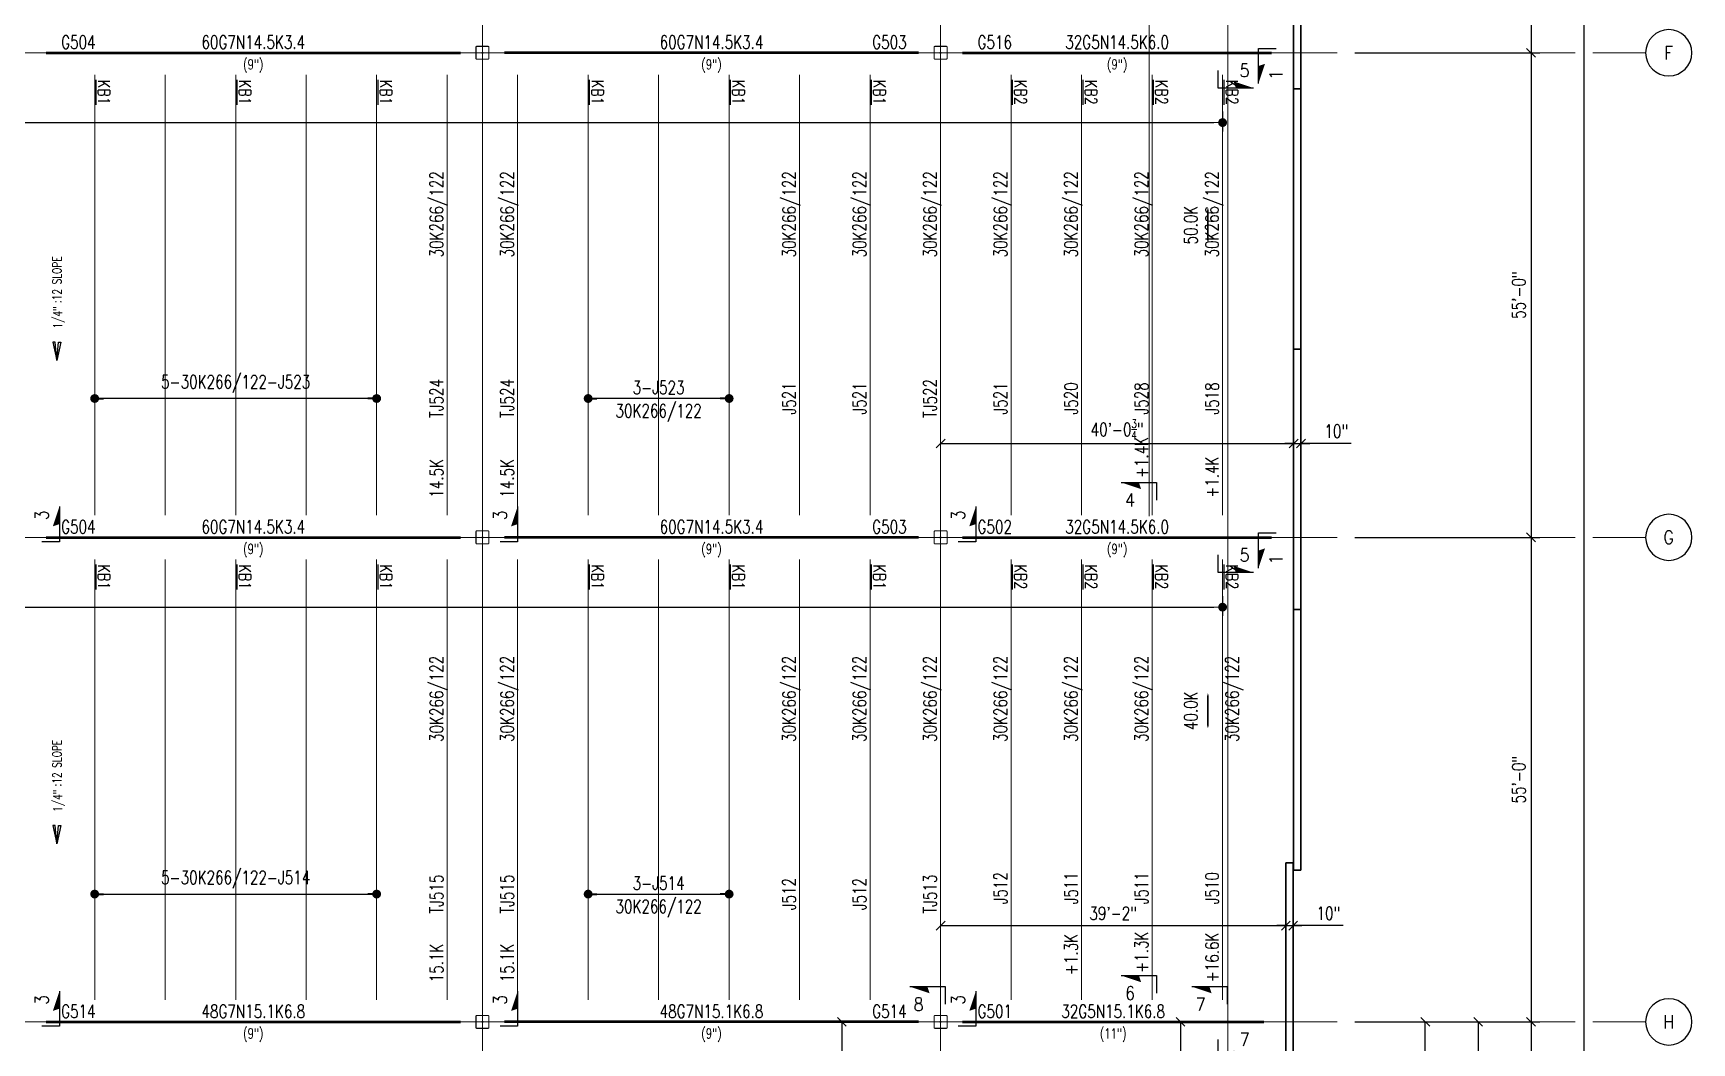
# Model space of a CAD drawing. Extents: x -14553 to 17595, y -13361 to 12610.
# Drawn here: x 6732 to 8991, y -4708 to -3333 of the extents above; entities that cross this region are included whole.
import ezdxf
from ezdxf.enums import TextEntityAlignment as Align
from ezdxf.lldxf.tags import DXFTag

# ---------------------------------------------------------------- set-up
doc = ezdxf.new("R2010")
doc.units = 0
doc.header["$LTSCALE"] = 0.5
doc.header["$MEASUREMENT"] = 0
doc.linetypes.add('CENTER', pattern=[2, 1.25, -0.25, 0.25, -0.25])
doc.layers.get('0').update_dxf_attribs({"linetype": 'CONTINUOUS'})
doc.layers.get('DEFPOINTS').update_dxf_attribs({"linetype": 'CONTINUOUS'})
for name, color, linetype in [('BRIDGING-KB', 140, 'CONTINUOUS'), ('Girder-Widths', 54, 'CONTINUOUS'), ('Grid-Bubbles', 2, 'CONTINUOUS'), ('Section-Cuts', 2, 'CONTINUOUS')]:
    doc.layers.add(name, color=color, linetype=linetype)
for name, color, linetype, lineweight in [('CMU-Walls', 254, 'CONTINUOUS', 30), ('Columns', 41, 'CONTINUOUS', 40), ('Dim-Grid', 11, 'CONTINUOUS', 20), ('Girder-Marks', 50, 'CONTINUOUS', 35), ('Girders', 4, 'CONTINUOUS', 50), ('Grid-Lines', 251, 'CENTER', 5), ('Joist-Dims', 11, 'CONTINUOUS', 20), ('Joist-Loads', 50, 'CONTINUOUS', 18), ('Joist-Marks', 50, 'CONTINUOUS', 35), ('Joists', 1, 'CONTINUOUS', 15), ('Load-Key', 140, 'CONTINUOUS', 35)]:
    doc.layers.add(name, color=color, linetype=linetype, lineweight=lineweight)
doc.layers.add('ESFR - 6in MAINS', color=7, linetype='ESFR 6 MAINS', lineweight=9, true_color=0xc6c7c4)
doc.styles.add('NORMAL', font='simplex.shx', dxfattribs={"width": 0.75})
doc.styles.add('SECTION-ARROWS', font='simplex.shx', dxfattribs={"width": 0.75})
doc.styles.add('SECTION-ATTRIB-BOLD', font='simplex.shx', dxfattribs={"width": 0.75})
doc.styles.get("Standard").update_dxf_attribs({"font": 'SIMPLEX.SHX', "width": 0.75})
tags = doc.linetypes.add('ESFR 6 MAINS', pattern='A,0.25,-0.1,0,-0.1,0.25,-0.1,0,-0.1,["(6)",Standard,S=0.05,R=0,X=-0.05,Y=-0.025],-0.1,0,-0.1', length=1.1).pattern_tags.tags
tags[18] = DXFTag(74, 10)
doc.dimstyles.new('NMBS T192', dxfattribs={"dimscale": 192, "dimtxt": 0.09375, "dimasz": 0.0625, "dimexe": 0.0625, "dimexo": 0.125, "dimgap": 0.03125, "dimtad": 1, "dimdec": 4, "dimrnd": 0.0625, "dimzin": 3, "dimdsep": 46, "dimlunit": 4, "dimtxsty": 'Standard', "dimblk1": 'OBLIQUE', "dimblk2": 'OBLIQUE', "dimsah": 1, "dimcen": -0.125, "dimclrt": 2, "dimadec": 0, "dimazin": 0, "dimtfac": 0.625, "dimtdec": 4, "dimtmove": 0, "dimatfit": 2, "dimfxl": 0.0625, "dimtvp": 0.7, "dimtolj": 1, "dimtzin": 3, "dimarcsym": 0})
doc.dimstyles.new('NMBS T192 Dots', dxfattribs={"dimscale": 192, "dimtxt": 0.09375, "dimasz": 0.0625, "dimexe": 0.0625, "dimexo": 0.125, "dimgap": 0.03125, "dimtad": 1, "dimdec": 4, "dimrnd": 0.0625, "dimzin": 3, "dimdsep": 46, "dimlunit": 4, "dimtxsty": 'Standard', "dimblk": 'DOT', "dimcen": -0.125, "dimse1": 1, "dimse2": 1, "dimclrd": 4, "dimclrt": 50, "dimadec": 0, "dimazin": 0, "dimtfac": 0.625, "dimtdec": 4, "dimtmove": 0, "dimatfit": 2, "dimldrblk": 'OBLIQUE', "dimfxl": 0.0625, "dimtvp": 0.7, "dimtolj": 1, "dimtzin": 3, "dimarcsym": 0})

# ---------------------------------------------------------------- blocks, each defined once
blk = doc.blocks.new('_OBLIQUE')
at = {"color": 0, "linetype": 'ByBlock'}
blk.add_line((-0.5, -0.5), (0.5, 0.5), dxfattribs=at)
blk = doc.blocks.new('*D42')
at = {"layer": 'DEFPOINTS', "color": 0, "transparency": 16777216}
for p in [(8508, -2700), (8508, -3360), (8772, -3360)]:
    blk.add_point(p, dxfattribs=at)
at = {"layer": 'Dim-Grid', "color": 0, "lineweight": -2, "transparency": 16777216}
for p, q in [((8532, -2700), (8784, -2700)), ((8772, -2700), (8772, -3360)), ((8532, -3360), (8784, -3360))]:
    blk.add_line(p, q, dxfattribs=at)
at = {"layer": 'Dim-Grid', "color": 0, "lineweight": -2, "transparency": 16777216, "xscale": 12, "yscale": 12, "zscale": 12}
for p, rotation in [((8772, -2700), 90), ((8772, -3360), 270)]:
    blk.add_blockref('_OBLIQUE', p, dxfattribs=dict(at, rotation=rotation))
at = {"layer": 'Dim-Grid', "color": 2, "transparency": 16777216, "insert": (8755.3, -3030), "char_height": 18, "attachment_point": 5, "rotation": 90}
blk.add_mtext('\\A1;55\'-0"', dxfattribs=at)
blk = doc.blocks.new('Grid-Bub')
at = {"color": 0}
blk.add_circle((0, 0), 0.164, dxfattribs=at)
at = {"style": 'SECTION-ATTRIB-BOLD', "width": 0.875}
blk.add_attdef('LABEL', text='', height=0.0938, dxfattribs=at).set_placement((0, 0), align=Align.MIDDLE_CENTER)
blk = doc.blocks.new('*D43')
at = {"layer": 'DEFPOINTS', "color": 0, "transparency": 16777216}
for p in [(8508, -3360), (8508, -4020), (8772, -4020)]:
    blk.add_point(p, dxfattribs=at)
at = {"layer": 'Dim-Grid', "color": 0, "lineweight": -2, "transparency": 16777216}
for p, q in [((8532, -3360), (8784, -3360)), ((8772, -3360), (8772, -4020)), ((8532, -4020), (8784, -4020))]:
    blk.add_line(p, q, dxfattribs=at)
at = {"layer": 'Dim-Grid', "color": 0, "lineweight": -2, "transparency": 16777216, "xscale": 12, "yscale": 12, "zscale": 12}
for p, rotation in [((8772, -3360), 90), ((8772, -4020), 270)]:
    blk.add_blockref('_OBLIQUE', p, dxfattribs=dict(at, rotation=rotation))
at = {"layer": 'Dim-Grid', "color": 2, "transparency": 16777216, "insert": (8755.3, -3690), "char_height": 18, "attachment_point": 5, "rotation": 90}
blk.add_mtext('\\A1;55\'-0"', dxfattribs=at)
blk = doc.blocks.new('*D39')
at = {"layer": 'DEFPOINTS', "color": 0, "transparency": 16777216}
for p in [(8508, -4020), (8508, -4680), (8772, -4680)]:
    blk.add_point(p, dxfattribs=at)
at = {"layer": 'Dim-Grid', "color": 0, "lineweight": -2, "transparency": 16777216}
for p, q in [((8532, -4020), (8784, -4020)), ((8772, -4020), (8772, -4680)), ((8532, -4680), (8784, -4680))]:
    blk.add_line(p, q, dxfattribs=at)
at = {"layer": 'Dim-Grid', "color": 0, "lineweight": -2, "transparency": 16777216, "xscale": 12, "yscale": 12, "zscale": 12}
for p, rotation in [((8772, -4020), 90), ((8772, -4680), 270)]:
    blk.add_blockref('_OBLIQUE', p, dxfattribs=dict(at, rotation=rotation))
at = {"layer": 'Dim-Grid', "color": 2, "transparency": 16777216, "insert": (8755.3, -4350), "char_height": 18, "attachment_point": 5, "rotation": 90}
blk.add_mtext('\\A1;55\'-0"', dxfattribs=at)
blk = doc.blocks.new('*D40')
at = {"layer": 'DEFPOINTS', "color": 0, "transparency": 16777216}
for p in [(8508, -4680), (8508, -5400), (8772, -5400)]:
    blk.add_point(p, dxfattribs=at)
at = {"layer": 'Dim-Grid', "color": 0, "lineweight": -2, "transparency": 16777216}
for p, q in [((8532, -4680), (8784, -4680)), ((8772, -4680), (8772, -5400)), ((8532, -5400), (8784, -5400))]:
    blk.add_line(p, q, dxfattribs=at)
at = {"layer": 'Dim-Grid', "color": 0, "lineweight": -2, "transparency": 16777216, "xscale": 12, "yscale": 12, "zscale": 12}
for p, rotation in [((8772, -4680), 90), ((8772, -5400), 270)]:
    blk.add_blockref('_OBLIQUE', p, dxfattribs=dict(at, rotation=rotation))
at = {"layer": 'Dim-Grid', "color": 2, "transparency": 16777216, "insert": (8755.3, -5040), "char_height": 18, "attachment_point": 5, "rotation": 90}
blk.add_mtext('\\A1;60\'-0"', dxfattribs=at)
blk = doc.blocks.new('*D41')
at = {"layer": 'DEFPOINTS', "color": 0, "transparency": 16777216}
for p in [(8508, 0), (8508, -5400), (8844, -5400)]:
    blk.add_point(p, dxfattribs=at)
at = {"layer": 'Dim-Grid', "color": 0, "lineweight": -2, "transparency": 16777216}
for p, q in [((8532, 0), (8856, 0)), ((8844, 0), (8844, -5400)), ((8532, -5400), (8856, -5400))]:
    blk.add_line(p, q, dxfattribs=at)
at = {"layer": 'Dim-Grid', "color": 0, "lineweight": -2, "transparency": 16777216, "xscale": 12, "yscale": 12, "zscale": 12}
for p, rotation in [((8844, 0), 90), ((8844, -5400), 270)]:
    blk.add_blockref('_OBLIQUE', p, dxfattribs=dict(at, rotation=rotation))
at = {"layer": 'Dim-Grid', "color": 2, "transparency": 16777216, "insert": (8827.3, -2700), "char_height": 18, "attachment_point": 5, "rotation": 90}
blk.add_mtext('\\A1;450\'-0"', dxfattribs=at)
blk = doc.blocks.new('Tube')
at = {"lineweight": 15}
for p, q in [((-0.031, 0), (0.031, 0)), ((0, -0.031), (0, 0.031))]:
    blk.add_line(p, q, dxfattribs=at)
at = {"color": 0, "linetype": 'ByBlock', "const_width": 0.0104}
blk.add_lwpolyline([(-0.053, 0.061), (0.053, 0.061, -0.414214), (0.061, 0.053), (0.061, -0.053, -0.414214), (0.053, -0.061), (-0.053, -0.061, -0.414214), (-0.061, -0.053), (-0.061, 0.053, -0.414214)], format="xyb", close=True, dxfattribs=at)
blk.add_point((0, 0))
blk = doc.blocks.new('*D80')
at = {"layer": 'DEFPOINTS', "color": 0, "transparency": 16777216}
for p in [(7872, -4680), (7833.4, -5400), (7872, -5400)]:
    blk.add_point(p, dxfattribs=at)
at = {"layer": 'Dim-Grid', "color": 0, "lineweight": -2, "transparency": 16777216}
blk.add_line((7833.4, -4680), (7833.4, -5400), dxfattribs=at)
at = {"layer": 'Dim-Grid', "color": 0, "lineweight": -2, "transparency": 16777216, "xscale": 12, "yscale": 12, "zscale": 12}
for p, rotation in [((7833.4, -4680), 90), ((7833.4, -5400), 270)]:
    blk.add_blockref('_OBLIQUE', p, dxfattribs=dict(at, rotation=rotation))
at = {"layer": 'Dim-Grid', "color": 2, "transparency": 16777216, "insert": (7816.7, -5040), "char_height": 18, "attachment_point": 5, "rotation": 90}
blk.add_mtext('\\A1;60\'-0"', dxfattribs=at)
blk = doc.blocks.new('*D90')
at = {"layer": 'DEFPOINTS', "color": 0, "transparency": 16777216}
for p in [(8438, -4548.9), (7968, -4657.8), (8438, -4657.8)]:
    blk.add_point(p, dxfattribs=at)
at = {"layer": 'Dim-Grid', "color": 0, "lineweight": -2, "transparency": 16777216}
blk.add_line((7968, -4548.9), (8438, -4548.9), dxfattribs=at)
at = {"layer": 'Dim-Grid', "color": 0, "lineweight": -2, "transparency": 16777216, "xscale": 12, "yscale": 12, "zscale": 12, "rotation": 180}
blk.add_blockref('_OBLIQUE', (7968, -4548.9), dxfattribs=at)
at = {"layer": 'Dim-Grid', "color": 0, "lineweight": -2, "transparency": 16777216, "xscale": 12, "yscale": 12, "zscale": 12}
blk.add_blockref('_OBLIQUE', (8438, -4548.9), dxfattribs=at)
at = {"layer": 'Dim-Grid', "color": 2, "transparency": 16777216, "insert": (8203, -4532.1), "char_height": 18, "attachment_point": 5}
blk.add_mtext('\\A1;39\'-2"', dxfattribs=at)
blk = doc.blocks.new('*D91')
at = {"layer": 'DEFPOINTS', "color": 0, "transparency": 16777216}
for p in [(8438, -4510.3), (8448, -4531.8), (8448, -4548.9)]:
    blk.add_point(p, dxfattribs=at)
at = {"layer": 'Dim-Grid', "color": 0, "lineweight": -2, "transparency": 16777216}
for p, q in [((8438, -4548.9), (8426, -4548.9)), ((8438, -4548.9), (8448, -4548.9)), ((8438, -4548.9), (8448, -4548.9)), ((8448, -4548.9), (8460, -4548.9)), ((8516.2, -4548.9), (8448, -4548.9))]:
    blk.add_line(p, q, dxfattribs=at)
at = {"layer": 'Dim-Grid', "color": 0, "lineweight": -2, "transparency": 16777216, "xscale": 12, "yscale": 12, "zscale": 12}
blk.add_blockref('_OBLIQUE', (8438, -4548.9), dxfattribs=at)
at = {"layer": 'Dim-Grid', "color": 0, "lineweight": -2, "transparency": 16777216, "xscale": 12, "yscale": 12, "zscale": 12, "rotation": 180}
blk.add_blockref('_OBLIQUE', (8448, -4548.9), dxfattribs=at)
at = {"layer": 'Dim-Grid', "color": 2, "transparency": 16777216, "insert": (8496.1, -4532.1), "char_height": 18, "attachment_point": 5}
blk.add_mtext('\\A1;10"', dxfattribs=at)
blk = doc.blocks.new('*D92')
at = {"layer": 'DEFPOINTS', "color": 0, "transparency": 16777216}
for p in [(8448.8, -3892.2), (7968, -4001.2), (8448.8, -4001.2)]:
    blk.add_point(p, dxfattribs=at)
at = {"layer": 'Dim-Grid', "color": 0, "lineweight": -2, "transparency": 16777216}
blk.add_line((7968, -3892.2), (8448.8, -3892.2), dxfattribs=at)
at = {"layer": 'Dim-Grid', "color": 0, "lineweight": -2, "transparency": 16777216, "xscale": 12, "yscale": 12, "zscale": 12, "rotation": 180}
blk.add_blockref('_OBLIQUE', (7968, -3892.2), dxfattribs=at)
at = {"layer": 'Dim-Grid', "color": 0, "lineweight": -2, "transparency": 16777216, "xscale": 12, "yscale": 12, "zscale": 12}
blk.add_blockref('_OBLIQUE', (8448.8, -3892.2), dxfattribs=at)
at = {"layer": 'Dim-Grid', "color": 2, "transparency": 16777216, "insert": (8208.4, -3873.1), "char_height": 18, "attachment_point": 5}
blk.add_mtext('\\A1;40\'-0{\\H0.625x;\\S3/4;}"', dxfattribs=at)
blk = doc.blocks.new('*D93')
at = {"layer": 'DEFPOINTS', "color": 0, "transparency": 16777216}
for p in [(8448.8, -3853.6), (8458.8, -3875.1), (8458.8, -3892.2)]:
    blk.add_point(p, dxfattribs=at)
at = {"layer": 'Dim-Grid', "color": 0, "lineweight": -2, "transparency": 16777216}
for p, q in [((8448.8, -3892.2), (8436.8, -3892.2)), ((8448.8, -3892.2), (8458.8, -3892.2)), ((8448.8, -3892.2), (8458.8, -3892.2)), ((8458.8, -3892.2), (8470.8, -3892.2)), ((8527, -3892.2), (8458.8, -3892.2))]:
    blk.add_line(p, q, dxfattribs=at)
at = {"layer": 'Dim-Grid', "color": 0, "lineweight": -2, "transparency": 16777216, "xscale": 12, "yscale": 12, "zscale": 12}
blk.add_blockref('_OBLIQUE', (8448.8, -3892.2), dxfattribs=at)
at = {"layer": 'Dim-Grid', "color": 0, "lineweight": -2, "transparency": 16777216, "xscale": 12, "yscale": 12, "zscale": 12, "rotation": 180}
blk.add_blockref('_OBLIQUE', (8458.8, -3892.2), dxfattribs=at)
at = {"layer": 'Dim-Grid', "color": 2, "transparency": 16777216, "insert": (8506.9, -3875.5), "char_height": 18, "attachment_point": 5}
blk.add_mtext('\\A1;10"', dxfattribs=at)
blk = doc.blocks.new('_DOT')
at = {"color": 0, "linetype": 'ByBlock'}
blk.add_line((-0.5, 0), (-1, 0), dxfattribs=at)
at = {"color": 0, "linetype": 'ByBlock', "const_width": 0.5}
blk.add_lwpolyline([(-0.25, 0, 1), (0.25, 0, 1)], format="xyb", close=True, dxfattribs=at)
blk = doc.blocks.new('*D115')
at = {"layer": 'DEFPOINTS', "color": 0, "transparency": 16777216}
for p in [(4224, -4076), (8352, -4076), (8352, -4115.1)]:
    blk.add_point(p, dxfattribs=at)
at = {"layer": 'Joist-Dims', "color": 0, "lineweight": -2, "transparency": 16777216}
for p, q in [((4224, -4100), (4224, -4127.1)), ((8352, -4100), (8352, -4127.1)), ((4236, -4115.1), (8340, -4115.1))]:
    blk.add_line(p, q, dxfattribs=at)
at = {"layer": 'Joist-Dims', "color": 0, "lineweight": -2, "transparency": 16777216, "xscale": 12, "yscale": 12, "zscale": 12, "rotation": 180}
blk.add_blockref('_DOT', (4224, -4115.1), dxfattribs=at)
at = {"layer": 'Joist-Dims', "color": 0, "lineweight": -2, "transparency": 16777216, "xscale": 12, "yscale": 12, "zscale": 12}
blk.add_blockref('_DOT', (8352, -4115.1), dxfattribs=at)
at = {"layer": 'Joist-Dims', "color": 2, "transparency": 16777216, "insert": (6288, -4100.1), "char_height": 18, "attachment_point": 5}
blk.add_mtext('\\A1;5', dxfattribs=at)
blk = doc.blocks.new('DOT')
at = {"color": 0, "linetype": 'ByBlock'}
blk.add_line((-0.5, 0), (-1, 0), dxfattribs=at)
at = {"color": 0, "linetype": 'ByBlock', "const_width": 0.5}
blk.add_lwpolyline([(-0.25, 0, 1), (0.25, 0, 1)], format="xyb", close=True, dxfattribs=at)
blk = doc.blocks.new('*D116')
at = {"layer": 'DEFPOINTS', "color": 0, "transparency": 16777216}
for p in [(4224, -3416), (8352, -3416), (8352, -3455.1)]:
    blk.add_point(p, dxfattribs=at)
at = {"layer": 'Joist-Dims', "color": 0, "lineweight": -2, "transparency": 16777216}
for p, q in [((4224, -3440), (4224, -3467.1)), ((4236, -3455.1), (8340, -3455.1)), ((8352, -3440), (8352, -3467.1))]:
    blk.add_line(p, q, dxfattribs=at)
at = {"layer": 'Joist-Dims', "color": 0, "lineweight": -2, "transparency": 16777216, "xscale": 12, "yscale": 12, "zscale": 12, "rotation": 180}
blk.add_blockref('_DOT', (4224, -3455.1), dxfattribs=at)
at = {"layer": 'Joist-Dims', "color": 0, "lineweight": -2, "transparency": 16777216, "xscale": 12, "yscale": 12, "zscale": 12}
blk.add_blockref('_DOT', (8352, -3455.1), dxfattribs=at)
at = {"layer": 'Joist-Dims', "color": 2, "transparency": 16777216, "insert": (6288, -3440.1), "char_height": 18, "attachment_point": 5}
blk.add_mtext('\\A1;5', dxfattribs=at)
blk = doc.blocks.new('*D126')
at = {"layer": 'DEFPOINTS', "color": 0, "transparency": 16777216}
for p in [(8256, -4680), (8256, -5327), (8294.6, -5327)]:
    blk.add_point(p, dxfattribs=at)
at = {"layer": 'Dim-Grid', "color": 0, "lineweight": -2, "transparency": 16777216}
blk.add_line((8294.6, -4680), (8294.6, -5327), dxfattribs=at)
at = {"layer": 'Dim-Grid', "color": 0, "lineweight": -2, "transparency": 16777216, "xscale": 12, "yscale": 12, "zscale": 12}
for p, rotation in [((8294.6, -4680), 90), ((8294.6, -5327), 270)]:
    blk.add_blockref('_OBLIQUE', p, dxfattribs=dict(at, rotation=rotation))
at = {"layer": 'Dim-Grid', "color": 2, "transparency": 16777216, "insert": (8277.9, -5003.5), "char_height": 18, "attachment_point": 5, "rotation": 90}
blk.add_mtext('\\A1;53\'-11"', dxfattribs=at)
blk = doc.blocks.new('*D187')
at = {"layer": 'DEFPOINTS', "color": 0, "transparency": 16777216}
for p in [(8508, -4680), (8508, -5337), (8700, -5337)]:
    blk.add_point(p, dxfattribs=at)
at = {"layer": 'Dim-Grid', "color": 0, "lineweight": -2, "transparency": 16777216}
for p, q in [((8532, -4680), (8712, -4680)), ((8700, -4680), (8700, -5337)), ((8532, -5337), (8712, -5337))]:
    blk.add_line(p, q, dxfattribs=at)
at = {"layer": 'Dim-Grid', "color": 0, "lineweight": -2, "transparency": 16777216, "xscale": 12, "yscale": 12, "zscale": 12}
for p, rotation in [((8700, -4680), 90), ((8700, -5337), 270)]:
    blk.add_blockref('_OBLIQUE', p, dxfattribs=dict(at, rotation=rotation))
at = {"layer": 'Dim-Grid', "color": 2, "transparency": 16777216, "insert": (8683.3, -5008.5), "char_height": 18, "attachment_point": 5, "rotation": 90}
blk.add_mtext('\\A1;54\'-9"', dxfattribs=at)
blk = doc.blocks.new('JDS_SectArrow')
at = {"layer": 'Section-Cuts'}
for p, q in [((0.25, 0.21875), (0.25, -0.03125)), ((0.25, -0.03125), (0.125, -0.03125))]:
    blk.add_line(p, q, dxfattribs=at)
blk.add_solid([(0.203125, 0.078125), (0.25, 0.21875), (0.25, 0.09375), (0.25, 0.21875)], dxfattribs=at)
at = {"layer": 'Section-Cuts', "color": 140, "lineweight": 30, "style": 'SECTION-ARROWS', "width": 0.875, "flags": 8}
blk.add_attdef('SECT', text='', height=0.09375, rotation=90, dxfattribs=at).set_placement((0.125, 0.15625), align=Align.MIDDLE_CENTER)
blk = doc.blocks.new('*D388')
at = {"layer": 'DEFPOINTS', "color": 0, "transparency": 16777216}
for p in [(7488, -3830.9), (7488, -3830.9), (7680, -3830.9)]:
    blk.add_point(p, dxfattribs=at)
at = {"layer": 'Joist-Marks', "color": 4, "lineweight": -2, "transparency": 16777216}
blk.add_line((7668, -3830.9), (7500, -3830.9), dxfattribs=at)
at = {"layer": 'Joist-Marks', "color": 4, "lineweight": -2, "transparency": 16777216, "xscale": 12, "yscale": 12, "zscale": 12, "rotation": 180}
blk.add_blockref('_DOT', (7488, -3830.9), dxfattribs=at)
at = {"layer": 'Joist-Marks', "color": 4, "lineweight": -2, "transparency": 16777216, "xscale": 12, "yscale": 12, "zscale": 12}
blk.add_blockref('_DOT', (7680, -3830.9), dxfattribs=at)
at = {"layer": 'Joist-Marks', "color": 50, "transparency": 16777216, "char_height": 18, "attachment_point": 5}
for s, insert in [('\\A1;3-J523', (7584, -3815.9)), ('\\A1;30K266/122', (7584, -3850.6))]:
    blk.add_mtext(s, dxfattribs=dict(at, insert=insert))
blk = doc.blocks.new('*D389')
at = {"layer": 'DEFPOINTS', "color": 0, "transparency": 16777216}
for p in [(6816, -3830.9), (6816, -3830.9), (7200, -3830.9)]:
    blk.add_point(p, dxfattribs=at)
at = {"layer": 'Joist-Marks', "color": 4, "lineweight": -2, "transparency": 16777216}
blk.add_line((7188, -3830.9), (6828, -3830.9), dxfattribs=at)
at = {"layer": 'Joist-Marks', "color": 4, "lineweight": -2, "transparency": 16777216, "xscale": 12, "yscale": 12, "zscale": 12, "rotation": 180}
blk.add_blockref('_DOT', (6816, -3830.9), dxfattribs=at)
at = {"layer": 'Joist-Marks', "color": 4, "lineweight": -2, "transparency": 16777216, "xscale": 12, "yscale": 12, "zscale": 12}
blk.add_blockref('_DOT', (7200, -3830.9), dxfattribs=at)
at = {"layer": 'Joist-Marks', "color": 50, "transparency": 16777216, "insert": (7008, -3811.2), "char_height": 18, "attachment_point": 5}
blk.add_mtext('\\A1;5-30K266/122-J523', dxfattribs=at)
blk = doc.blocks.new('*D408')
at = {"layer": 'DEFPOINTS', "color": 0, "transparency": 16777216}
for p in [(6816, -4505.9), (7200, -4505.9), (7200, -4505.9)]:
    blk.add_point(p, dxfattribs=at)
at = {"layer": 'Joist-Marks', "color": 4, "lineweight": -2, "transparency": 16777216}
blk.add_line((6828, -4505.9), (7188, -4505.9), dxfattribs=at)
at = {"layer": 'Joist-Marks', "color": 4, "lineweight": -2, "transparency": 16777216, "xscale": 12, "yscale": 12, "zscale": 12, "rotation": 180}
blk.add_blockref('_DOT', (6816, -4505.9), dxfattribs=at)
at = {"layer": 'Joist-Marks', "color": 4, "lineweight": -2, "transparency": 16777216, "xscale": 12, "yscale": 12, "zscale": 12}
blk.add_blockref('_DOT', (7200, -4505.9), dxfattribs=at)
at = {"layer": 'Joist-Marks', "color": 50, "transparency": 16777216, "insert": (7008, -4486.2), "char_height": 18, "attachment_point": 5}
blk.add_mtext('\\A1;5-30K266/122-J514', dxfattribs=at)
blk = doc.blocks.new('*D409')
at = {"layer": 'DEFPOINTS', "color": 0, "transparency": 16777216}
for p in [(7488, -4505.9), (7680, -4505.9), (7680, -4505.9)]:
    blk.add_point(p, dxfattribs=at)
at = {"layer": 'Joist-Marks', "color": 4, "lineweight": -2, "transparency": 16777216}
blk.add_line((7500, -4505.9), (7668, -4505.9), dxfattribs=at)
at = {"layer": 'Joist-Marks', "color": 4, "lineweight": -2, "transparency": 16777216, "xscale": 12, "yscale": 12, "zscale": 12, "rotation": 180}
blk.add_blockref('_DOT', (7488, -4505.9), dxfattribs=at)
at = {"layer": 'Joist-Marks', "color": 4, "lineweight": -2, "transparency": 16777216, "xscale": 12, "yscale": 12, "zscale": 12}
blk.add_blockref('_DOT', (7680, -4505.9), dxfattribs=at)
at = {"layer": 'Joist-Marks', "color": 50, "transparency": 16777216, "char_height": 18, "attachment_point": 5}
for s, insert in [('\\A1;3-J514', (7584, -4490.9)), ('\\A1;30K266/122', (7584, -4525.7))]:
    blk.add_mtext(s, dxfattribs=dict(at, insert=insert))
blk = doc.blocks.new('*D434')
at = {"layer": 'DEFPOINTS', "color": 0, "transparency": 16777216}
for p in [(8508, -4680), (8628, -4680), (8508, -4873)]:
    blk.add_point(p, dxfattribs=at)
at = {"layer": 'Dim-Grid', "color": 0, "lineweight": -2, "transparency": 16777216}
for p, q in [((8532, -4680), (8640, -4680)), ((8628, -4873), (8628, -4680)), ((8532, -4873), (8640, -4873))]:
    blk.add_line(p, q, dxfattribs=at)
at = {"layer": 'Dim-Grid', "color": 0, "lineweight": -2, "transparency": 16777216, "xscale": 12, "yscale": 12, "zscale": 12}
for p, rotation in [((8628, -4680), 90), ((8628, -4873), 270)]:
    blk.add_blockref('_OBLIQUE', p, dxfattribs=dict(at, rotation=rotation))
at = {"layer": 'Dim-Grid', "color": 2, "transparency": 16777216, "insert": (8611.3, -4776.5), "char_height": 18, "attachment_point": 5, "rotation": 90}
blk.add_mtext('\\A1;16\'-1"', dxfattribs=at)

msp = doc.modelspace()

# ---------------------------------------------------------------- linework, layer by layer
for points in [[(6764.45247, -3779.25451), (6762.32438, -3754.08873), (6758.88586, -3754.08873), (6764.45247, -3779.25451), (6766.89473, -3754.08873), (6770.06322, -3754.08873), (6764.45247, -3779.25451)], [(6764.45247, -4437.64106), (6762.32438, -4412.47527), (6758.88586, -4412.47527), (6764.45247, -4437.64106), (6766.89473, -4412.47527), (6770.06322, -4412.47527), (6764.45247, -4437.64106)]]:
    msp.add_lwpolyline(points)
at = {"layer": 'CMU-Walls'}
for p, q in [((8448.75, -2700), (8448.75, -4473.125)), ((8458.75, -2700), (8458.75, -4473.125)), ((8448.75, -3409.25), (8458.75, -3409.25)), ((8448.75, -3763.875), (8458.75, -3763.875)), ((8448.75, -4118.5), (8458.75, -4118.5)), ((8438, -4463.125), (8448, -4463.125)), ((8438, -5327), (8438, -4463.125)), ((8448, -5337), (8448, -4463.125)), ((8448.75, -4473.125), (8458.75, -4473.125))]:
    msp.add_line(p, q, dxfattribs=at)
at = {"layer": 'Dim-Grid'}
for p, q in [((8784, -3360), (8832, -3360)), ((8856, -3360), (8928, -3360)), ((8784, -4020), (8832, -4020)), ((8856, -4020), (8928, -4020)), ((8784, -4680), (8832, -4680)), ((8856, -4680), (8928, -4680))]:
    msp.add_line(p, q, dxfattribs=at)
at = {"layer": 'ESFR - 6in MAINS'}
for p, q in [((8252, -3990.97503), (8252, -2754.02301)), ((8359, -2843), (8359, -5327))]:
    msp.add_line(p, q, dxfattribs=at)
at = {"layer": 'Girders'}
for p, q in [((6750, -3360), (7314, -3360)), ((7938, -3360), (7374, -3360)), ((7998, -3360), (8418.75, -3360)), ((6750, -4020), (7314, -4020)), ((7938, -4020), (7374, -4020)), ((7998, -4020), (8418.75, -4020)), ((6750, -4680), (7314, -4680)), ((7938, -4680), (7374, -4680)), ((7998, -4680), (8408, -4680))]:
    msp.add_line(p, q, dxfattribs=at)
at = {"layer": 'Grid-Lines'}
for p, q in [((7344, 60), (7344, -5460)), ((7968, 60), (7968, -5460)), ((8448, 60), (8448, -5460)), ((-60, -3360), (8508, -3360)), ((-60, -4020), (8508, -4020)), ((-60, -4680), (8508, -4680))]:
    msp.add_line(p, q, dxfattribs=at)
at = {"layer": 'Joists'}
for p, q in [((6816, -3990), (6816, -3390)), ((6912, -3990), (6912, -3390)), ((7008, -3990), (7008, -3390)), ((7104, -3990), (7104, -3390)), ((7200, -3990), (7200, -3390)), ((7488, -3990), (7488, -3390)), ((7584, -3990), (7584, -3390)), ((7680, -3990), (7680, -3390)), ((7776, -3990), (7776, -3390)), ((7872, -3990), (7872, -3390)), ((7968, -3990), (7968, -3390)), ((8064, -3990), (8064, -3390)), ((8160, -3990), (8160, -3390)), ((8256, -3990), (8256, -3390)), ((8352, -3990), (8352, -3390)), ((6816, -4650), (6816, -4050)), ((6912, -4650), (6912, -4050)), ((7008, -4650), (7008, -4050)), ((7104, -4650), (7104, -4050)), ((7200, -4650), (7200, -4050)), ((7488, -4650), (7488, -4050)), ((7584, -4650), (7584, -4050)), ((7680, -4650), (7680, -4050)), ((7776, -4650), (7776, -4050)), ((7872, -4650), (7872, -4050)), ((7968, -4650), (7968, -4050)), ((8064, -4650), (8064, -4050)), ((8160, -4650), (8160, -4050)), ((8256, -4650), (8256, -4050)), ((8352, -4650), (8352, -4050))]:
    msp.add_line(p, q, dxfattribs=at)
at = {"layer": 'Joists', "color": 6}
for p, q in [((7296, -3990), (7296, -3390)), ((7392, -3990), (7392, -3390)), ((7296, -4650), (7296, -4050)), ((7392, -4650), (7392, -4050))]:
    msp.add_line(p, q, dxfattribs=at)
at = {"layer": 'Load-Key', "color": 2}
for points in [[(8331.99843, -3618.70116, 0, 9, 0), (8331.99843, -3602.20116, 2.4, 2.4, 0), (8331.99843, -3587.20116, 9, 0, 0), (8331.99843, -3570.70116, 0, 0, 0)], [(8331.99843, -4280.15975, 0, 9, 0), (8331.99843, -4263.65975, 2.4, 2.4, 0), (8331.99843, -4248.65975, 9, 0, 0), (8331.99843, -4232.15975, 0, 0, 0)]]:
    msp.add_lwpolyline(points, format="xyseb", dxfattribs=at)

# ---------------------------------------------------------------- block references
at = {"layer": 'Columns', "xscale": 144, "yscale": 144}
for p in [(7344, -3360), (7968, -3360), (7344, -4020), (7968, -4020), (7344, -4680), (7968, -4680)]:
    msp.add_blockref('Tube', p, dxfattribs=at)
at = {"layer": 'Grid-Bubbles'}
ref = msp.add_blockref('Grid-Bub', (8959.5, -3360), dxfattribs=dict(at, xscale=-192, yscale=192))
ref.add_attrib('LABEL', 'F', dxfattribs={"layer": '0', "height": 18.00005, "style": 'SECTION-ATTRIB-BOLD', "width": 0.875}).set_placement((8959.5, -3360), align=Align.MIDDLE_CENTER)
ref = msp.add_blockref('Grid-Bub', (8959.5, -4020), dxfattribs=dict(at, xscale=-192, yscale=192))
ref.add_attrib('LABEL', 'G', dxfattribs={"layer": '0', "height": 18.00005, "style": 'SECTION-ATTRIB-BOLD', "width": 0.875}).set_placement((8959.5, -4020), align=Align.MIDDLE_CENTER)
ref = msp.add_blockref('Grid-Bub', (8959.5, -4680), dxfattribs=dict(at, xscale=-192, yscale=192))
ref.add_attrib('LABEL', 'H', dxfattribs={"layer": '0', "height": 18.00005, "style": 'SECTION-ATTRIB-BOLD', "width": 0.875}).set_placement((8959.5, -4680), align=Align.MIDDLE_CENTER)
at = {"layer": 'Section-Cuts'}
ref = msp.add_blockref('JDS_SectArrow', (8448.75, -3360), dxfattribs=dict(at, xscale=192, yscale=192, rotation=179.9999999999998))
ref.add_attrib('SECT', '1', dxfattribs={"color": 140, "lineweight": 30, "height": 18, "rotation": 90, "style": 'SECTION-ARROWS', "width": 0.875}).set_placement((8424.75, -3390), align=Align.MIDDLE_CENTER)
ref = msp.add_blockref('JDS_SectArrow', (8352, -3360), dxfattribs=dict(at, xscale=192, yscale=192, rotation=269.9999999999997))
ref.add_attrib('SECT', '5', dxfattribs={"color": 140, "lineweight": 30, "height": 18, "style": 'SECTION-ARROWS', "width": 0.875}).set_placement((8382, -3384), align=Align.MIDDLE_CENTER)
ref = msp.add_blockref('JDS_SectArrow', (8256, -3993.20804), dxfattribs=dict(at, xscale=192, yscale=192, rotation=89.99999999999991))
ref.add_attrib('SECT', '4', dxfattribs={"color": 140, "lineweight": 30, "height": 18, "style": 'SECTION-ARROWS', "width": 0.875}).set_placement((8226, -3969.20804), align=Align.MIDDLE_CENTER)
ref = msp.add_blockref('JDS_SectArrow', (6720, -4020), dxfattribs=dict(at, xscale=192, yscale=192))
ref.add_attrib('SECT', '3', dxfattribs={"color": 140, "lineweight": 30, "height": 18, "rotation": 90, "style": 'SECTION-ARROWS', "width": 0.875}).set_placement((6744, -3990), align=Align.MIDDLE_CENTER)
ref = msp.add_blockref('JDS_SectArrow', (7344, -4020), dxfattribs=dict(at, xscale=192, yscale=192))
ref.add_attrib('SECT', '3', dxfattribs={"color": 140, "lineweight": 30, "height": 18, "rotation": 90, "style": 'SECTION-ARROWS', "width": 0.875}).set_placement((7368, -3990), align=Align.MIDDLE_CENTER)
ref = msp.add_blockref('JDS_SectArrow', (7968, -4020), dxfattribs=dict(at, xscale=192, yscale=192))
ref.add_attrib('SECT', '3', dxfattribs={"color": 140, "lineweight": 30, "height": 18, "rotation": 90, "style": 'SECTION-ARROWS', "width": 0.875}).set_placement((7992, -3990), align=Align.MIDDLE_CENTER)
ref = msp.add_blockref('JDS_SectArrow', (8448.75, -4020), dxfattribs=dict(at, xscale=192, yscale=192, rotation=179.9999999999998))
ref.add_attrib('SECT', '1', dxfattribs={"color": 140, "lineweight": 30, "height": 18, "rotation": 90, "style": 'SECTION-ARROWS', "width": 0.875}).set_placement((8424.75, -4050), align=Align.MIDDLE_CENTER)
ref = msp.add_blockref('JDS_SectArrow', (8352, -4020), dxfattribs=dict(at, xscale=192, yscale=192, rotation=269.9999999999997))
ref.add_attrib('SECT', '5', dxfattribs={"color": 140, "lineweight": 30, "height": 18, "style": 'SECTION-ARROWS', "width": 0.875}).set_placement((8382, -4044), align=Align.MIDDLE_CENTER)
ref = msp.add_blockref('JDS_SectArrow', (8256, -4664.89684), dxfattribs=dict(at, xscale=192, yscale=192, rotation=89.99999999999991))
ref.add_attrib('SECT', '6', dxfattribs={"color": 140, "lineweight": 30, "height": 18, "style": 'SECTION-ARROWS', "width": 0.875}).set_placement((8226, -4640.89684), align=Align.MIDDLE_CENTER)
ref = msp.add_blockref('JDS_SectArrow', (6720, -4680), dxfattribs=dict(at, xscale=192, yscale=192))
ref.add_attrib('SECT', '3', dxfattribs={"color": 140, "lineweight": 30, "height": 18, "rotation": 90, "style": 'SECTION-ARROWS', "width": 0.875}).set_placement((6744, -4650), align=Align.MIDDLE_CENTER)
ref = msp.add_blockref('JDS_SectArrow', (7344, -4680), dxfattribs=dict(at, xscale=192, yscale=192))
ref.add_attrib('SECT', '3', dxfattribs={"color": 140, "lineweight": 30, "height": 18, "rotation": 90, "style": 'SECTION-ARROWS', "width": 0.875}).set_placement((7368, -4650), align=Align.MIDDLE_CENTER)
ref = msp.add_blockref('JDS_SectArrow', (7968, -4680), dxfattribs=dict(at, xscale=192, yscale=192, rotation=89.99999999999991))
ref.add_attrib('SECT', '8', dxfattribs={"color": 140, "lineweight": 30, "height": 18, "style": 'SECTION-ARROWS', "width": 0.875}).set_placement((7938, -4656), align=Align.MIDDLE_CENTER)
ref = msp.add_blockref('JDS_SectArrow', (7968, -4680), dxfattribs=dict(at, xscale=192, yscale=192))
ref.add_attrib('SECT', '3', dxfattribs={"color": 140, "lineweight": 30, "height": 18, "rotation": 90, "style": 'SECTION-ARROWS', "width": 0.875}).set_placement((7992, -4650), align=Align.MIDDLE_CENTER)
ref = msp.add_blockref('JDS_SectArrow', (8352, -4680), dxfattribs=dict(at, xscale=192, yscale=192, rotation=89.99999999999991))
ref.add_attrib('SECT', '7', dxfattribs={"color": 140, "lineweight": 30, "height": 18, "style": 'SECTION-ARROWS', "width": 0.875}).set_placement((8322, -4656), align=Align.MIDDLE_CENTER)
ref = msp.add_blockref('JDS_SectArrow', (8352, -4680), dxfattribs=dict(at, xscale=192, yscale=192, rotation=269.9999999999997))
ref.add_attrib('SECT', '7', dxfattribs={"color": 140, "lineweight": 30, "height": 18, "style": 'SECTION-ARROWS', "width": 0.875}).set_placement((8382, -4704), align=Align.MIDDLE_CENTER)

# ---------------------------------------------------------------- texts
at = {"width": 0.75}
for p in [(6770.59161, -3700.99993), (6770.59161, -4359.38648)]:
    msp.add_text(':12 SLOPE', height=12, rotation=90, dxfattribs=at).set_placement(p)
for p in [(6759.54869, -3705.43787), (6759.54869, -4363.82441)]:
    msp.add_text('1/4"', height=12, rotation=90, dxfattribs=at).set_placement(p, align=Align.TOP_RIGHT)
at = {"layer": 'BRIDGING-KB', "style": 'NORMAL', "width": 0.8}
for s, p in [('%%UKB1', (6816, -3414)), ('%%UKB1', (7008, -3414)), ('%%UKB1', (7200, -3414)), ('%%UKB1', (7488, -3414)), ('%%UKB1', (7680, -3414)), ('%%UKB1', (7872, -3414)), ('%%UKB2', (8064, -3414)), ('%%UKB2', (8160, -3414)), ('%%UKB2', (8256, -3414)), ('%%UKB2', (8352, -3414)), ('%%UKB1', (6816, -4074)), ('%%UKB1', (7008, -4074)), ('%%UKB1', (7200, -4074)), ('%%UKB1', (7488, -4074)), ('%%UKB1', (7680, -4074)), ('%%UKB1', (7872, -4074)), ('%%UKB2', (8064, -4074)), ('%%UKB2', (8160, -4074)), ('%%UKB2', (8256, -4074)), ('%%UKB2', (8352, -4074))]:
    msp.add_text(s, height=16, rotation=270.00014526, dxfattribs=at).set_placement(p, align=Align.BOTTOM_CENTER)
at = {"layer": 'Girder-Marks', "width": 0.75}
for s, p in [('     G504', (6720, -3360)), ('     G516', (7968, -3360)), ('     G504', (6720, -4020)), ('     G502', (7968, -4020)), ('     G514', (6720, -4680)), ('     G501', (7968, -4680))]:
    msp.add_text(s, height=18, dxfattribs=at).set_placement(p, align=Align.BOTTOM_LEFT)
for s, p in [('60G7N14.5K3.4', (7032, -3360)), ('60G7N14.5K3.4', (7656, -3360)), ('32G5N14.5K6.0', (8208.375, -3360)), ('60G7N14.5K3.4', (7032, -4020)), ('60G7N14.5K3.4', (7656, -4020)), ('32G5N14.5K6.0', (8208.375, -4020)), ('48G7N15.1K6.8', (7032, -4680)), ('48G7N15.1K6.8', (7656, -4680)), ('32G5N15.1K6.8', (8203, -4680))]:
    msp.add_text(s, height=18, dxfattribs=at).set_placement(p, align=Align.BOTTOM_CENTER)
for s, p in [('G503     ', (7968, -3360)), ('G503     ', (7968, -4020)), ('G514     ', (7968, -4680))]:
    msp.add_text(s, height=18, dxfattribs=at).set_placement(p, align=Align.BOTTOM_RIGHT)
at = {"layer": 'Girder-Widths', "width": 0.75}
for s, p in [('(9")', (7032, -3369)), ('(9")', (7656, -3369)), ('(9")', (8208.375, -3369)), ('(9")', (7032, -4029)), ('(9")', (7656, -4029)), ('(9")', (8208.375, -4029)), ('(9")', (7032, -4689)), ('(9")', (7656, -4689)), ('(11")', (8203, -4689))]:
    msp.add_text(s, height=13.5, dxfattribs=at).set_placement(p, align=Align.TOP_CENTER)
at = {"layer": 'Joist-Loads', "width": 0.75}
for s, p in [('+1.4K', (8256, -3939.20804)), ('14.5K', (7296, -3966)), ('14.5K', (7392, -3966)), ('+1.4K', (8352, -3966)), ('+1.3K', (8160, -4616.15682)), ('+1.3K', (8256, -4613.08085)), ('+16.6K', (8352, -4626)), ('15.1K', (7296, -4626)), ('15.1K', (7392, -4626))]:
    msp.add_text(s, height=18, rotation=90, dxfattribs=at).set_placement(p, align=Align.BOTTOM_LEFT)
at = {"layer": 'Joist-Marks', "width": 0.75}
for s, p in [('30K266/122', (7296, -3580)), ('30K266/122', (7392, -3580)), ('30K266/122', (7776, -3580)), ('30K266/122', (7872, -3580)), ('30K266/122', (7968, -3580)), ('30K266/122', (8064, -3580)), ('30K266/122', (8160, -3580)), ('30K266/122', (8256, -3580)), ('30K266/122', (8352, -3580)), ('TJ524', (7296, -3830.91404)), ('TJ524', (7392, -3830.91404)), ('J521', (7776, -3830.91404)), ('J521', (7872, -3830.91404)), ('TJ522', (7968, -3830.91404)), ('J521', (8064, -3830.91404)), ('J520', (8160, -3830.91404)), ('J528', (8256, -3830.91404)), ('J518', (8352, -3830.91404)), ('30K266/122', (7296, -4240)), ('30K266/122', (7392, -4240)), ('30K266/122', (7776, -4240)), ('30K266/122', (7872, -4240)), ('30K266/122', (7968, -4240)), ('30K266/122', (8064, -4240)), ('30K266/122', (8160, -4240)), ('30K266/122', (8256, -4240)), ('30K266/122', (8379.42857, -4240)), ('TJ515', (7296, -4505.9433)), ('TJ515', (7392, -4505.9433)), ('J512', (7776, -4505.9433)), ('J512', (7872, -4505.9433)), ('TJ513', (7968, -4505.9433)), ('J512', (8064, -4497.94574)), ('J511', (8160, -4497.94574)), ('J511', (8256, -4497.94574)), ('J510', (8352, -4497.94574))]:
    msp.add_text(s, height=18, rotation=90, dxfattribs=at).set_placement(p, align=Align.BOTTOM_CENTER)
at = {"layer": 'Load-Key', "color": 2, "style": 'NORMAL', "width": 0.75}
for s, p in [('50.0K', (8323.14086, -3594.70116)), ('40.0K', (8323.14086, -4256.15975))]:
    msp.add_text(s, height=18, rotation=90, dxfattribs=at).set_placement(p, align=Align.BOTTOM_CENTER)

# ---------------------------------------------------------------- dimensions: what is measured, and where the dimension line sits
at = {"layer": 'Dim-Grid'}
for base, p1, p2, picture, middle in [((8844, -5400), (8508, 0), (8508, -5400), '*D41', (8827.28571, -2700)), ((8772, -3360), (8508, -2700), (8508, -3360), '*D42', (8755.28571, -3030)), ((8772, -4020), (8508, -3360), (8508, -4020), '*D43', (8755.28571, -3690)), ((8772, -4680), (8508, -4020), (8508, -4680), '*D39', (8755.28571, -4350)), ((8772, -5400), (8508, -4680), (8508, -5400), '*D40', (8755.28571, -5040)), ((8700, -5337), (8508, -4680), (8508, -5337), '*D187', (8683.28571, -5008.5))]:
    dim = msp.add_linear_dim(base=base, p1=p1, p2=p2, angle=90, dimstyle='NMBS T192', dxfattribs=at)
    dim.commit()
    dim.dimension.update_dxf_attribs({"geometry": picture, "text_midpoint": middle})
for base, p1, p2, angle, override, picture, middle in [((8448.75, -3892.21632), (7968, -4001.17461), (8448.75, -4001.17461), 180, {"dimse1": 1, "dimse2": 1}, '*D92', (8208.375, -3873.09132)), ((8438, -4548.8509), (7968, -4657.80919), (8438, -4657.80919), 180, {"dimse1": 1, "dimse2": 1}, '*D90', (8203, -4532.13661)), ((7833.41098, -5400), (7872, -4680), (7872, -5400), 270, {"dimse1": 1, "dimse2": 1}, '*D80', (7816.6967, -5040)), ((8294.58902, -5327), (8256, -4680), (8256, -5327), 270, {"dimse1": 1, "dimse2": 1}, '*D126', (8277.87473, -5003.5)), ((8628, -4680), (8508, -4873), (8508, -4680), 90, {"dimtmove": 1}, '*D434', (8611.28571, -4776.5))]:
    dim = msp.add_linear_dim(base=base, p1=p1, p2=p2, angle=angle, dimstyle='NMBS T192', override=override, dxfattribs=at)
    dim.commit()
    dim.dimension.update_dxf_attribs({"geometry": picture, "text_midpoint": middle})
for base, p1, p2, picture, middle in [((8458.75, -3892.21632), (8448.75, -3853.6273), (8458.75, -3875.1273), '*D93', (8506.8512, -3893.33225)), ((8448, -4548.8509), (8438, -4510.26188), (8448, -4531.76188), '*D91', (8496.1012, -4549.96683))]:
    dim = msp.add_linear_dim(base=base, p1=p1, p2=p2, dimstyle='NMBS T192', override={"dimse1": 1, "dimse2": 1, "dimtmove": 1}, dxfattribs=at)
    dim.commit()
    dim.dimension.update_dxf_attribs({"geometry": picture, "text_midpoint": middle, "dimtype": 160})
at = {"layer": 'Joist-Dims'}
for base, p1, p2, picture, middle in [((8352, -3455.11908), (4224, -3416), (8352, -3416), '*D116', (6288, -3440.11908)), ((8352, -4115.11908), (4224, -4076), (8352, -4076), '*D115', (6288, -4100.11908))]:
    dim = msp.add_linear_dim(base=base, p1=p1, p2=p2, angle=180, text='5', dimstyle='NMBS T192', override={"dimblk1": 'DOT', "dimblk2": 'DOT'}, dxfattribs=at)
    dim.commit()
    dim.dimension.update_dxf_attribs({"geometry": picture, "text_midpoint": middle})
at = {"layer": 'Joist-Marks'}
for base, p1, p2, text, picture, middle in [((6816, -3830.91404), (7200, -3830.91404), (6816, -3830.91404), '5-30K266/122-J523', '*D389', (7008, -3811.19975)), ((7488, -3830.91404), (7680, -3830.91404), (7488, -3830.91404), '3-J523\\X30K266/122', '*D388', (7584, -3830.91404)), ((7200, -4505.9433), (6816, -4505.9433), (7200, -4505.9433), '5-30K266/122-J514', '*D408', (7008, -4486.22902)), ((7680, -4505.9433), (7488, -4505.9433), (7680, -4505.9433), '3-J514\\X30K266/122', '*D409', (7584, -4505.9433))]:
    dim = msp.add_linear_dim(base=base, p1=p1, p2=p2, text=text, dimstyle='NMBS T192 Dots', dxfattribs=at)
    dim.commit()
    dim.dimension.update_dxf_attribs({"geometry": picture, "text_midpoint": middle})

doc.saveas('drawing.dxf')
